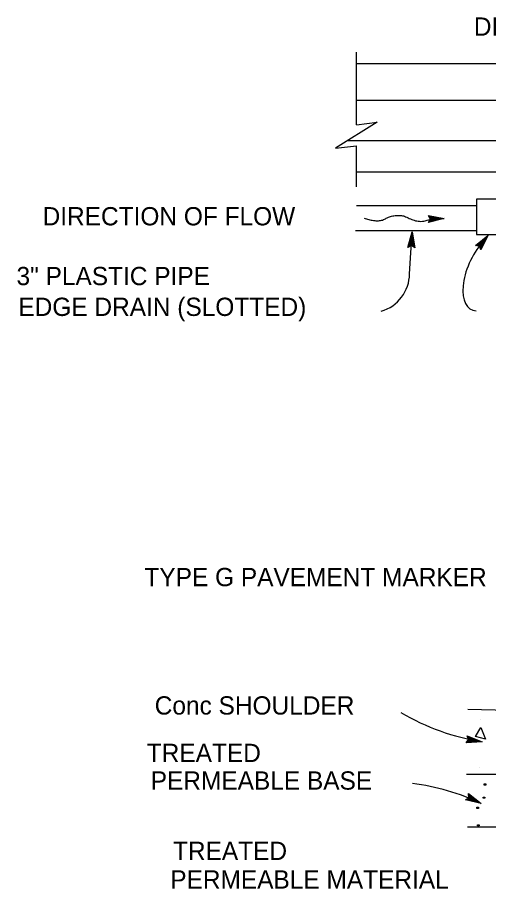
# Model space of a CAD drawing. Extents: x -893 to 867, y -474 to 712.
# Drawn here: x 309 to 489.4, y 39 to 372.8 of the extents above; entities that cross this region are included whole.
import ezdxf

# ---------------------------------------------------------------- set-up
doc = ezdxf.new("R2010")
doc.units = 0
for name, color, linetype in [('56 Stage 3 Anno', 7, 'Continuous'), ('57 Undefined', 7, 'Continuous'), ('59 Sndwall Anno', 7, 'Continuous'), ('60 Nongeo Data', 7, 'Continuous')]:
    doc.layers.add(name, color=color, linetype=linetype)

msp = doc.modelspace()

# ---------------------------------------------------------------- linework, layer by layer
at = {"layer": '56 Stage 3 Anno'}
for p, q in [((458.49, 284.66), (460.21, 290.56)), ((459.17, 274.52), (460.21, 290.56)), ((460.21, 290.56), (460.21, 290.56)), ((460.21, 290.56), (461.15, 284.49)), ((458.86, 284.85), (460.12, 289.18)), ((459.23, 285.06), (460.03, 287.8)), ((460.03, 287.8), (460.48, 284.94)), ((460.13, 289.17), (460.81, 284.74)), ((484.39, 285.39), (489.17, 289.26)), ((484.81, 285.34), (488.31, 288.18)), ((485.24, 285.3), (487.45, 287.1)), ((487.45, 287.1), (486.19, 284.49)), ((488.31, 288.17), (486.35, 284.14)), ((489.17, 289.26), (486.49, 283.73)), ((489.17, 289.26), (489.17, 289.26)), ((459.88, 285.37), (458.49, 284.66)), ((458.49, 284.66), (458.49, 284.66)), ((459.59, 285.22), (459.94, 286.43)), ((461.15, 284.49), (459.88, 285.37)), ((459.94, 286.43), (460.13, 285.2)), ((461.15, 284.49), (461.15, 284.49)), ((485.94, 285.18), (484.39, 285.39)), ((484.39, 285.39), (484.39, 285.39)), ((485.62, 285.22), (486.59, 286.02)), ((486.49, 283.73), (485.94, 285.18)), ((486.59, 286.02), (486.05, 284.9)), ((486.49, 283.73), (486.49, 283.73)), ((481.82, 96.04), (481.25, 97.5)), ((481.25, 97.5), (481.25, 97.5)), ((481.25, 97.5), (486.95, 95.2)), ((481.4, 97.11), (485.59, 95.42)), ((480.81, 94.86), (481.82, 96.04)), ((486.95, 95.2), (480.81, 94.86)), ((480.81, 94.86), (480.81, 94.86)), ((485.58, 95.42), (481.1, 95.18)), ((484.23, 95.65), (481.34, 95.49)), ((481.58, 96.72), (484.23, 95.65)), ((482.86, 95.88), (481.63, 95.81)), ((481.69, 96.35), (482.86, 95.88)), ((486.95, 95.2), (486.95, 95.2)), ((480.65, 72.91), (481.94, 73.77)), ((482.89, 73.33), (481.69, 73.6)), ((481.94, 73.77), (481.78, 75.33)), ((481.78, 75.33), (481.78, 75.33)), ((481.78, 75.33), (486.64, 71.56)), ((481.83, 74.91), (485.39, 72.15)), ((481.89, 74.49), (484.14, 72.74)), ((481.9, 74.1), (482.89, 73.33)), ((486.64, 71.56), (480.65, 72.91)), ((480.65, 72.91), (480.65, 72.91)), ((485.38, 72.15), (481.01, 73.14)), ((484.14, 72.74), (481.32, 73.37)), ((486.64, 71.56), (486.64, 71.56))]:
    msp.add_line(p, q, dxfattribs=at)
for centre, radius, start, end in [((444.32, 274.57), 14.86, 285.7008, 359.8208), ((501.81, 185.23), 91.26, 239.761, 260.627), ((448.94, -8.41), 88.41, 64.7622, 82.6107)]:
    msp.add_arc(centre, radius, start, end, dxfattribs=at)
msp.add_ellipse((491.56, 276.85), major_axis=(8.8, 15.97), ratio=0.509094, start_param=1.201211, end_param=3.357101, dxfattribs=at)
at = {"layer": '59 Sndwall Anno'}
for points in [[(484.47, 97.26), (486.45, 100.62), (488.23, 96.27)], [(487.78, 79.05), (488.43, 79.05), (488.43, 78.62), (487.78, 78.62)], [(487.36, 74.04), (488.01, 74.04), (488.01, 73.61), (487.36, 73.61)], [(484.98, 70.1), (485.63, 70.1), (485.63, 69.67), (484.98, 69.67)], [(485.18, 63.44), (485.83, 63.44), (485.83, 63.01), (485.18, 63.01)]]:
    msp.add_lwpolyline(points, close=True, dxfattribs=at)
at = {"layer": '60 Nongeo Data'}
for p, q in [((438.82, 331.61), (438.82, 359.46)), ((438.82, 355.08), (643.95, 355.08)), ((438.82, 341.08), (681.15, 341.08)), ((435.63, 325.62), (679.18, 325.62)), ((438.82, 307.87), (438.82, 323.61)), ((438.82, 313.62), (600.06, 313.62)), ((438.82, 300.7), (484.9, 300.7)), ((467.25, 295.56), (466.41, 296.88)), ((466.41, 296.88), (466.41, 296.88)), ((466.41, 296.88), (472.44, 295.71)), ((472.44, 295.71), (466.49, 294.21)), ((466.49, 294.21), (467.25, 295.56)), ((466.49, 294.21), (466.49, 294.21)), ((466.64, 296.53), (471.07, 295.67)), ((471.05, 295.67), (466.71, 294.57)), ((466.88, 296.18), (469.68, 295.63)), ((469.68, 295.63), (466.88, 294.93)), ((467.07, 295.83), (468.3, 295.59)), ((468.3, 295.59), (467.1, 295.29)), ((472.44, 295.71), (472.44, 295.71)), ((438.55, 291.12), (484.9, 291.12)), ((481.5, 107.68), (576.57, 105.61)), ((576.23, 82.69), (481.04, 82.69)), ((576.57, 62.53), (481.39, 62.53))]:
    msp.add_line(p, q, dxfattribs=at)
msp.add_lwpolyline([(438.82, 331.61), (446.82, 332.61), (430.82, 322.61), (438.82, 323.61)], dxfattribs=at)
msp.add_lwpolyline([(484.79, 303.13), (484.79, 289.58), (494.17, 289.58), (494.17, 303.13)], close=True, dxfattribs=at)
msp.add_spline([(441.81, 295.9), (443.57, 295.33), (445.33, 294.96), (447.34, 294.89), (448.84, 295.14), (450.29, 295.84), (451.86, 296.46), (453.68, 296.84), (455.69, 296.9), (457.19, 296.59), (459.07, 295.77), (460.96, 295.02), (463.03, 294.64), (465.16, 294.83), (466.8, 295.27), (468.24, 295.52), (470.25, 295.65), (472.44, 295.71)], degree=3, dxfattribs=at)

# ---------------------------------------------------------------- texts
at = {"layer": '57 Undefined'}
for s, p in [('DIKE', (483.81, 365.77)), ('DIRECTION OF FLOW', (318.67, 293.09)), ('3" PLASTIC PIPE', (308.68, 270.18)), ('EDGE DRAIN (SLOTTED)', (309.39, 258.38)), ('TYPE G PAVEMENT MARKER', (357.66, 154.83)), ('Conc SHOULDER', (361.6, 105.64)), ('TREATED', (358.56, 87.45)), ('PERMEABLE BASE', (360.07, 76.87)), ('TREATED', (368.6, 49.92)), ('PERMEABLE MATERIAL', (367.55, 38.96))]:
    msp.add_text(s, height=7, dxfattribs=at).set_placement(p)
at = {"layer": '59 Sndwall Anno'}
for p in [(486.03, 103.67), (485.82, 85.42)]:
    msp.add_text('.', height=0.8, dxfattribs=at).set_placement(p)

doc.saveas('drawing.dxf')
